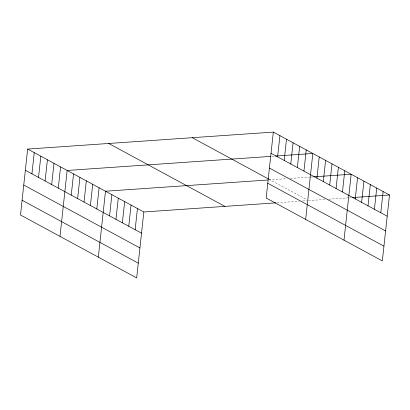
<?xml version="1.0" encoding="UTF-8"?>
<svg xmlns="http://www.w3.org/2000/svg" width="410" height="410" viewBox="0 0 410 410"><rect width="100%" height="100%" fill="white"/><g stroke="black" fill="none" stroke-linecap="round" stroke-linejoin="round"><path stroke-width="0.31" stroke-dasharray="2.05 1.54" d="M272.291 156.287L274.193 156.154M268.863 179.928L287.195 178.663M290.362 178.447L310.626 177.043M311.262 177.002L313.163 176.869M277.109 202.771L299.218 201.243M302.903 200.987L307.203 200.69M308.428 200.608L326.165 199.378M328.697 199.204L348.966 197.804M349.597 197.758L350.863 197.671M269.027 179.267L306.834 199.742"/><path stroke-width="0.61" d="M27.66 149.076L20.5 214.999L136.668 277.908L143.833 211.985L27.66 149.076L273.332 132.092L389.5 195.001L382.34 260.924L266.167 198.015L273.332 132.092M31.939 173.845L34.245 152.643M38.525 177.412L40.826 156.205M45.105 180.974L47.411 159.772M51.691 184.541L53.992 163.334M58.271 188.103L60.577 166.901M59.998 236.385L67.158 170.463L271.025 156.374M71.243 195.129L73.549 173.922M77.633 198.589L79.94 177.386M84.024 202.048L86.325 180.846M90.415 205.507L92.716 184.305M96.801 208.972L99.107 187.765M98.333 257.147L105.493 191.224L268.253 179.975M109.583 215.891L111.884 194.683M115.968 219.35L118.275 198.143M122.359 222.809L124.666 201.602M128.75 226.269L131.051 205.061M135.136 229.728L137.442 208.526M277.611 156.866L279.912 135.659M284.191 160.428L286.498 139.221M290.777 163.995L293.078 142.788M297.358 167.557L299.664 146.355M303.943 171.124L306.244 149.916M305.665 219.406L312.83 153.483L275.458 156.066M316.915 178.145L319.216 156.943M323.3 181.609L325.607 160.402M329.691 185.069L331.997 163.862M336.082 188.528L338.383 167.321M342.473 191.988L344.774 170.78M344 240.163L351.165 174.24L313.793 176.823M355.25 198.906L357.551 177.704M361.64 202.366L363.942 181.164M368.026 205.825L370.332 184.623M374.417 209.284L376.723 188.082M380.808 212.749L383.109 191.542M143.833 211.985L275.879 202.858M352.134 197.584L389.5 195.001M271.025 153.299L387.199 216.208M269.421 168.054L385.595 230.963M192.259 137.698L268.494 178.98M267.771 183.26L383.939 246.169M108.732 143.469L224.9 206.379M25.358 170.283L141.527 233.187M23.754 185.038L139.923 247.947M22.104 200.244L138.273 263.148"/></g></svg>
